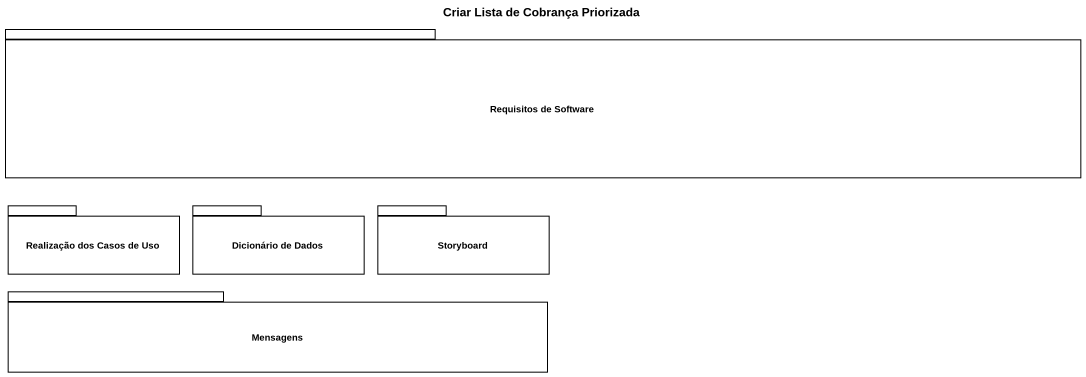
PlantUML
@startuml
title Criar Lista de Cobrança Priorizada
package "Requisitos de Software" as Requisitos_de_Software {
}
package "Realização dos Casos de Uso" as Realização_dos_Casos_de_Uso {
}
package "Dicionário de Dados" as Dicionário_de_Dados {
}
package Storyboard {
}
package Mensagens {
}
@enduml
